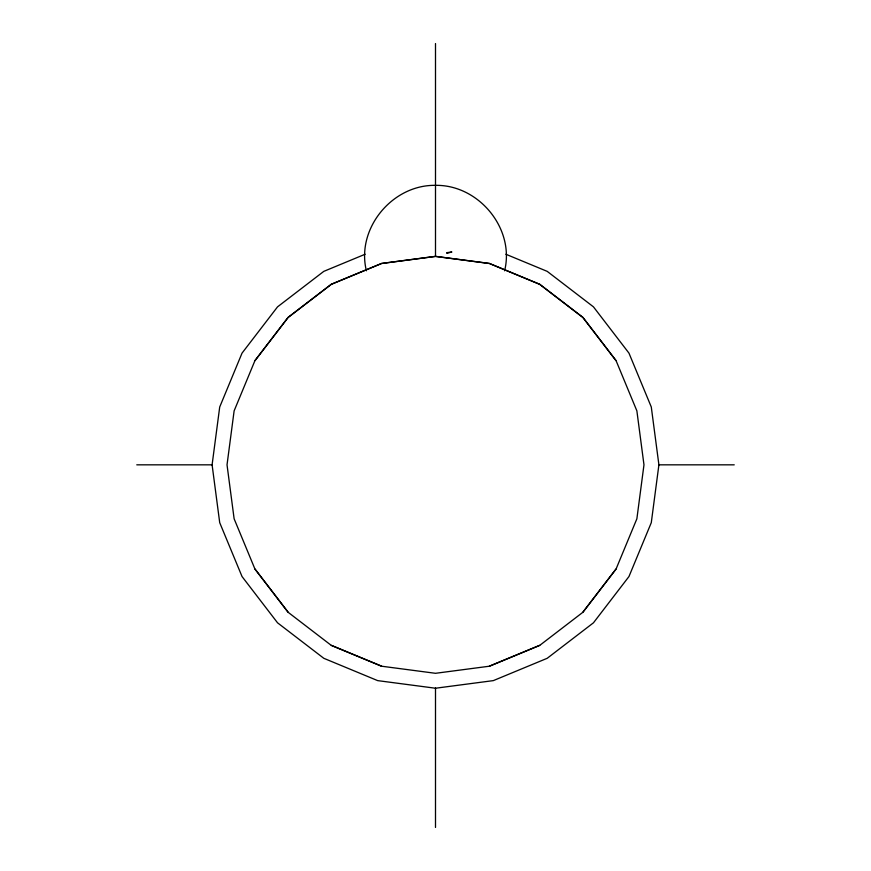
<?xml version="1.0" encoding="UTF-8"?>
<svg xmlns="http://www.w3.org/2000/svg" width="871" height="871" viewBox="0 0 871 871"><rect width="100%" height="100%" fill="white"/><g stroke="black" fill="none" stroke-linecap="round" stroke-linejoin="round"><path stroke-width="1.31" d="M504.603 270.794C515.077 228.572 478.691 184.608 435.5 185.349C392.309 184.608 355.923 228.572 366.397 270.794M255.007 360.616L288.127 317.458L331.285 284.338L381.542 263.456L435.5 256.357L489.458 263.456L539.737 284.284L582.917 317.414L616.047 360.594L636.875 410.872L643.974 464.831L636.875 518.789L616.047 569.068L582.917 612.248L539.737 645.378L489.458 666.206L435.5 673.305L381.542 666.206L331.263 645.378L288.083 612.248L254.953 569.068L234.125 518.789L227.026 464.831L234.125 410.872L254.953 360.594L288.083 317.414L331.263 284.284L381.552 263.51L435.5 256.412L489.448 263.51L539.715 284.338L582.873 317.458L615.993 360.616M582.873 612.204L615.993 569.046M365.156 254.234L323.805 271.36L277.533 306.864L242.029 353.136L219.71 407.007L212.099 464.831L219.71 522.654L242.029 576.526L277.533 622.798L323.805 658.302L377.676 680.621L435.5 688.232L493.324 680.621L547.195 658.302L593.467 622.798L628.971 576.526L651.29 522.654L658.901 464.831L651.29 407.007L628.971 353.136L593.467 306.864L547.195 271.36L505.844 254.234M489.448 666.152L539.715 645.324M136.769 464.831L212.415 464.831M658.585 464.831L734.231 464.831M331.285 645.324L381.552 666.152M255.007 569.046L288.127 612.204M435.5 43.55L435.5 256.357M435.5 687.927L435.5 827.45M451.69 252.024L446.758 253.341L446.671 252.677L451.69 252.024"/></g></svg>
